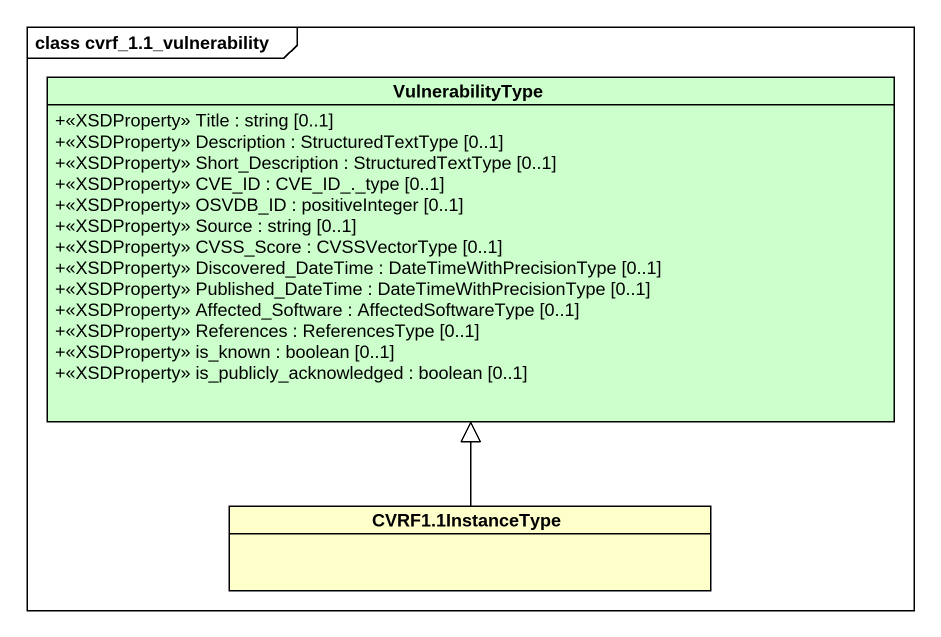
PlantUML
@startuml
mainframe class cvrf_1.1_vulnerability
hide circle
hide empty members
skinparam classAttributeIconSize 0
class VulnerabilityType #CCFFCC {
  +<<XSDProperty>> Title : string [0..1]
  +<<XSDProperty>> Description : StructuredTextType [0..1]
  +<<XSDProperty>> Short_Description : StructuredTextType [0..1]
  +<<XSDProperty>> CVE_ID : CVE_ID_._type [0..1]
  +<<XSDProperty>> OSVDB_ID : positiveInteger [0..1]
  +<<XSDProperty>> Source : string [0..1]
  +<<XSDProperty>> CVSS_Score : CVSSVectorType [0..1]
  +<<XSDProperty>> Discovered_DateTime : DateTimeWithPrecisionType [0..1]
  +<<XSDProperty>> Published_DateTime : DateTimeWithPrecisionType [0..1]
  +<<XSDProperty>> Affected_Software : AffectedSoftwareType [0..1]
  +<<XSDProperty>> References : ReferencesType [0..1]
  +<<XSDProperty>> is_known : boolean [0..1]
  +<<XSDProperty>> is_publicly_acknowledged : boolean [0..1]
}
class "CVRF1.1InstanceType" as CVRF1_1InstanceType
CVRF1_1InstanceType -up-|> VulnerabilityType
@enduml
